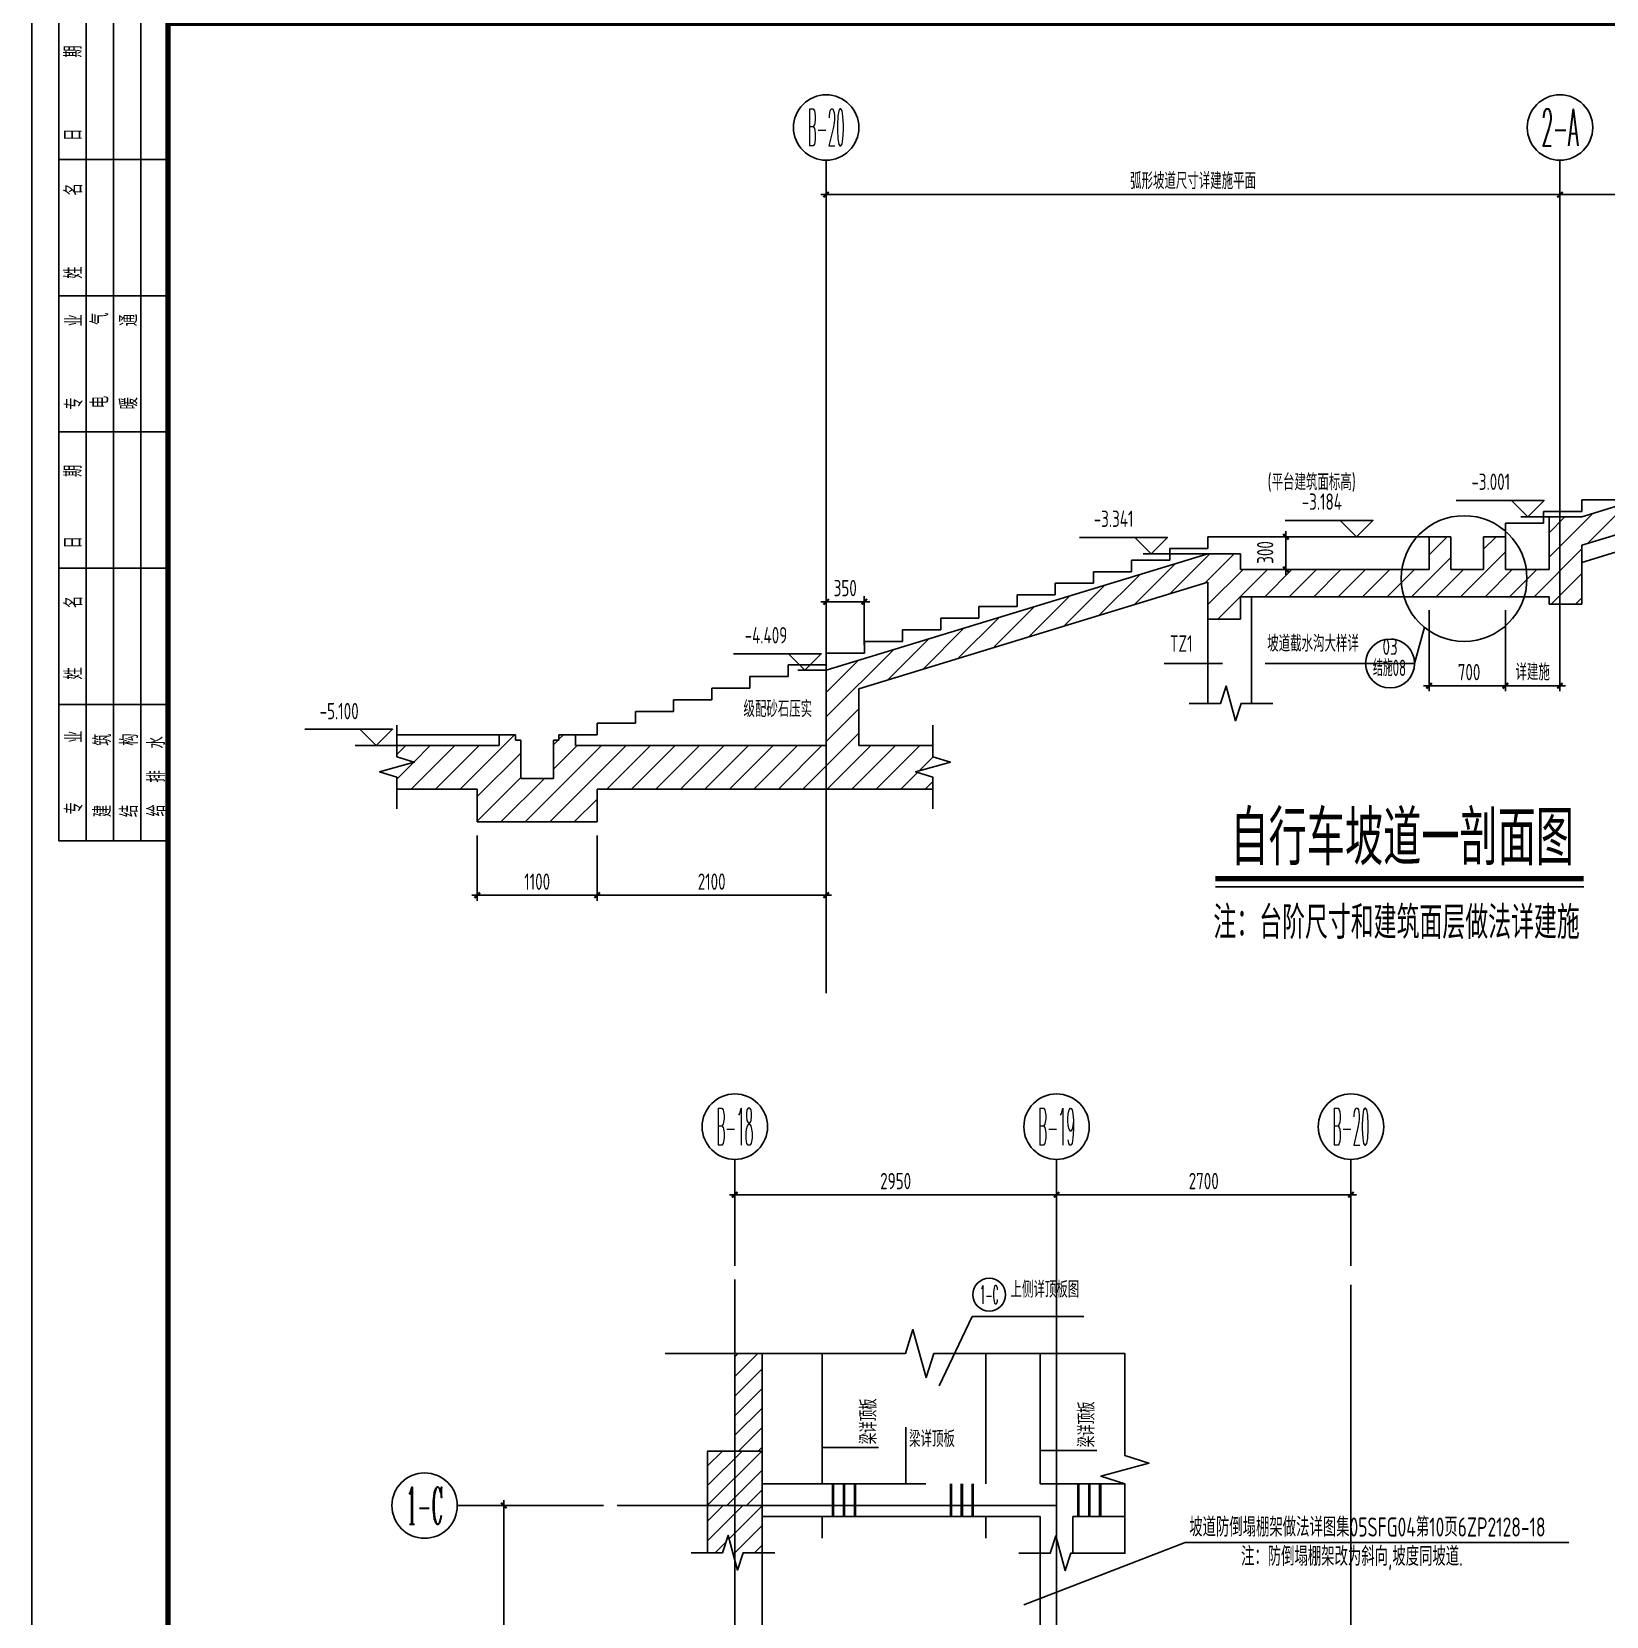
# Model space of a CAD drawing. Header units: millimetres. Extents: x -41781 to 68020, y 189188 to 426788.
# Drawn here: x -16080 to 12799, y 337163 to 366231 of the extents above; entities that cross this region are included whole.
import ezdxf
from ezdxf.enums import TextEntityAlignment as Align

# ---------------------------------------------------------------- set-up
doc = ezdxf.new("R2010")
doc.units = ezdxf.units.MM
doc.header["$LTSCALE"] = 1000
doc.header["$PDMODE"] = 35
doc.header["$PDSIZE"] = 200
doc.linetypes.add('3', pattern=[5, 3, -2])
for name, color, linetype in [('AXIS', 3, 'Continuous'), ('B-TEXT', 3, 'Continuous'), ('COLU', 7, 'Continuous'), ('HATCH', 7, 'Continuous'), ('h斜线-柱', 7, 'Continuous'), ('L-AXIS', 3, 'Continuous'), ('L-dote', 253, 'Continuous'), ('L-箍筋', 1, 'Continuous'), ('Q-门框', 6, 'Continuous'), ('TEXT', 7, 'Continuous'), ('WALL', 3, 'Continuous'), ('图框', 4, 'Continuous'), ('承台编号', 60, 'Continuous'), ('梁', 4, 'Continuous'), ('梁虚线', 4, '3'), ('水平标注', 2, 'Continuous')]:
    doc.layers.add(name, color=color, linetype=linetype)
doc.styles.add('3$0$HZFS', font='txt.shx', dxfattribs={"width": 0.7, "bigfont": 'hzfs.shx'})
doc.styles.add('_TCH_AXIS', font='COMPLEX', dxfattribs={"bigfont": 'GBCBIG'})
doc.styles.add('COMPLEX', font='tssdeng.shx', dxfattribs={"width": 0.7, "bigfont": 'tssdchn.shx'})
doc.styles.add('DX', font='txt.shx', dxfattribs={"width": 0.75, "bigfont": 'hztxt.shx'})
doc.styles.add('TSSD_Dimension', font='Tssdeng.shx', dxfattribs={"width": 0.7, "bigfont": 'hztxt.shx'})
doc.styles.add('TSSD_Label', font='Tssdeng.shx', dxfattribs={"width": 0.7, "bigfont": 'hztxt.shx'})
doc.styles.add('TSSD_REIN', font='Tssdeng.shx', dxfattribs={"width": 0.7, "bigfont": 'hztxt.shx'})
doc.dimstyles.new('TSSD_50_100', dxfattribs={"dimtxt": 300, "dimasz": 100, "dimexe": 100, "dimexo": 250, "dimgap": 100, "dimtad": 1, "dimdec": 0, "dimlfac": 0.5, "dimzin": 0, "dimdsep": 46, "dimtxsty": 'TSSD_Dimension', "dimblk": 'ARCHTICK', "dimcen": 0, "dimdle": 100, "dimclrt": 7, "dimadec": 0, "dimazin": 0, "dimtfac": 1, "dimtdec": 0, "dimtix": 1, "dimtmove": 2, "dimatfit": 3, "dimfxl": 1, "dimtolj": 1, "dimtzin": 0, "dimarcsym": 0})
pattern_1 = [(45, (-6647.67, -327159.5), (-179.60512, 179.60512), [])]

# ---------------------------------------------------------------- blocks, each defined once
blk = doc.blocks.new('A$C35F87531')
at = {"layer": '图框'}
for p, q in [((500, 58400), (500, 43400)), ((1000, 58400), (1000, 43400)), ((1500, 58400), (1500, 43400)), ((2000, 58400), (2000, 43400)), ((2500, 55900), (500, 55900)), ((2500, 53400), (500, 53400)), ((2500, 50900), (500, 50900)), ((2500, 48400), (500, 48400)), ((2500, 45900), (500, 45900)), ((2500, 43400), (500, 43400))]:
    blk.add_line(p, q, dxfattribs=at)
blk.add_lwpolyline([(0, 0), (0, 59400), (84100, 59400), (84100, 0)], close=True, dxfattribs=at)
at = {"layer": '图框', "const_width": 100}
blk.add_lwpolyline([(2500, 1000), (83100, 1000), (83100, 58400), (2500, 58400)], close=True, dxfattribs=at)
at = {"layer": '图框', "style": 'DX', "width": 0.7}
for s, p in [('日      期', (747, 57116, 2200)), ('姓      名 ', (752, 54687)), ('专      业', (762, 52186)), ('电      气', (1232, 52213, 2200)), ('暖      通', (1766, 52190, 2200)), ('日     期', (747, 49531, 2200)), ('姓     名', (752, 47126)), ('专     业', (762, 44655)), ('建     筑', (1283, 44602, 2200)), ('结     构', (1774, 44602, 2200)), ('给  排  水', (2271, 44582, 2200))]:
    blk.add_text(s, height=320, rotation=90, dxfattribs=at).set_placement(p, align=Align.MIDDLE)
blk = doc.blocks.new('_ArchTick')
at = {"color": 0, "linetype": 'ByBlock', "const_width": 0.4}
blk.add_lwpolyline([(-0.5, -0.5), (0.5, 0.5)], dxfattribs=at)
blk = doc.blocks.new('*D105')
at = {"layer": 'AXIS', "color": 0, "linetype": 'ByBlock', "lineweight": -2}
for p, q in [((2616, 344897), (8216, 344897)), ((2716, 343594), (2716, 344997)), ((8116, 343594), (8116, 344997))]:
    blk.add_line(p, q, dxfattribs=at)
at = {"layer": 'Defpoints', "color": 0, "linetype": 'ByBlock'}
for p in [(8116, 344897), (2716, 343344), (8116, 343344)]:
    blk.add_point(p, dxfattribs=at)
at = {"layer": 'AXIS', "color": 0, "linetype": 'ByBlock', "lineweight": -2, "xscale": 100, "yscale": 100, "zscale": 100, "rotation": 180}
blk.add_blockref('_ArchTick', (2716, 344897), dxfattribs=at)
at = {"layer": 'AXIS', "color": 0, "linetype": 'ByBlock', "lineweight": -2, "xscale": 100, "yscale": 100, "zscale": 100}
blk.add_blockref('_ArchTick', (8116, 344897), dxfattribs=at)
at = {"layer": 'AXIS', "color": 7, "linetype": 'ByBlock', "insert": (5416, 345147), "char_height": 300, "attachment_point": 5, "style": 'TSSD_Dimension'}
blk.add_mtext('\\A1;2700', dxfattribs=at)
blk = doc.blocks.new('*D106')
at = {"layer": 'AXIS', "color": 0, "linetype": 'ByBlock', "lineweight": -2}
for p, q in [((-3284, 344897), (2816, 344897)), ((-3184, 343594), (-3184, 344997)), ((2716, 343594), (2716, 344997))]:
    blk.add_line(p, q, dxfattribs=at)
at = {"layer": 'Defpoints', "color": 0, "linetype": 'ByBlock'}
for p in [(2716, 344897), (-3184, 343344), (2716, 343344)]:
    blk.add_point(p, dxfattribs=at)
at = {"layer": 'AXIS', "color": 0, "linetype": 'ByBlock', "lineweight": -2, "xscale": 100, "yscale": 100, "zscale": 100, "rotation": 180}
blk.add_blockref('_ArchTick', (-3184, 344897), dxfattribs=at)
at = {"layer": 'AXIS', "color": 0, "linetype": 'ByBlock', "lineweight": -2, "xscale": 100, "yscale": 100, "zscale": 100}
blk.add_blockref('_ArchTick', (2716, 344897), dxfattribs=at)
at = {"layer": 'AXIS', "color": 7, "linetype": 'ByBlock', "insert": (-234, 345147), "char_height": 300, "attachment_point": 5, "style": 'TSSD_Dimension'}
blk.add_mtext('\\A1;2950', dxfattribs=at)
blk = doc.blocks.new('*D109')
at = {"layer": 'AXIS', "color": 0, "linetype": 'ByBlock', "lineweight": -2}
for p, q in [((-7421, 339295), (-7421, 333095)), ((-5593, 339195), (-7521, 339195)), ((-5593, 333195), (-7521, 333195))]:
    blk.add_line(p, q, dxfattribs=at)
at = {"layer": 'Defpoints', "color": 0, "linetype": 'ByBlock'}
for p in [(-5343, 339195), (-7421, 333195), (-5343, 333195)]:
    blk.add_point(p, dxfattribs=at)
at = {"layer": 'AXIS', "color": 0, "linetype": 'ByBlock', "lineweight": -2, "xscale": 100, "yscale": 100, "zscale": 100}
for p, rotation in [((-7421, 339195), 90), ((-7421, 333195), 270)]:
    blk.add_blockref('_ArchTick', p, dxfattribs=dict(at, rotation=rotation))
at = {"layer": 'AXIS', "color": 7, "linetype": 'ByBlock', "insert": (-7671, 336195), "char_height": 300, "attachment_point": 5, "rotation": 90, "style": 'TSSD_Dimension'}
blk.add_mtext('\\A1;3000', dxfattribs=at)
blk = doc.blocks.new('_AXISO')
blk.add_circle((0, 0), 0.5)
at = {"layer": 'B-TEXT', "style": 'COMPLEX', "width": 1.450893}
blk.add_attdef('A', text='', height=0.56, dxfattribs=at).set_placement((0.249375, -0.28), (0.749375, -0.28), align=Align.FIT)
blk = doc.blocks.new('*D129')
at = {"layer": 'AXIS', "color": 0, "linetype": 'ByBlock', "lineweight": -2}
for p, q in [((11849, 363242), (19449, 363242)), ((11949, 362763), (11949, 363342)), ((19349, 362763), (19349, 363342))]:
    blk.add_line(p, q, dxfattribs=at)
at = {"layer": 'Defpoints', "color": 0, "linetype": 'ByBlock'}
for p in [(19349, 363242), (11949, 362513), (19349, 362513)]:
    blk.add_point(p, dxfattribs=at)
at = {"layer": 'AXIS', "color": 0, "linetype": 'ByBlock', "lineweight": -2, "xscale": 100, "yscale": 100, "zscale": 100, "rotation": 180}
blk.add_blockref('_ArchTick', (11949, 363242), dxfattribs=at)
at = {"layer": 'AXIS', "color": 0, "linetype": 'ByBlock', "lineweight": -2, "xscale": 100, "yscale": 100, "zscale": 100}
blk.add_blockref('_ArchTick', (19349, 363242), dxfattribs=at)
at = {"layer": 'AXIS', "color": 7, "linetype": 'ByBlock', "insert": (15649, 363492), "char_height": 300, "attachment_point": 5, "style": 'TSSD_Dimension'}
blk.add_mtext('\\A1;3700', dxfattribs=at)
blk = doc.blocks.new('*D131')
at = {"layer": 'AXIS', "color": 0, "linetype": 'ByBlock', "lineweight": -2}
for p, q in [((-7909, 351484), (-7909, 350290)), ((-5709, 351484), (-5709, 350290)), ((-8009, 350390), (-5609, 350390))]:
    blk.add_line(p, q, dxfattribs=at)
at = {"layer": 'Defpoints', "color": 0, "linetype": 'ByBlock'}
for p in [(-7909, 351734), (-5709, 351734), (-5709, 350390)]:
    blk.add_point(p, dxfattribs=at)
at = {"layer": 'AXIS', "color": 0, "linetype": 'ByBlock', "lineweight": -2, "xscale": 100, "yscale": 100, "zscale": 100, "rotation": 180}
blk.add_blockref('_ArchTick', (-7909, 350390), dxfattribs=at)
at = {"layer": 'AXIS', "color": 0, "linetype": 'ByBlock', "lineweight": -2, "xscale": 100, "yscale": 100, "zscale": 100}
blk.add_blockref('_ArchTick', (-5709, 350390), dxfattribs=at)
at = {"layer": 'AXIS', "color": 7, "linetype": 'ByBlock', "insert": (-6809, 350640), "char_height": 300, "attachment_point": 5, "style": 'TSSD_Dimension'}
blk.add_mtext('\\A1;1100', dxfattribs=at)
blk = doc.blocks.new('*D132')
at = {"layer": 'AXIS', "color": 0, "linetype": 'ByBlock', "lineweight": -2}
for p, q in [((-5709, 351484), (-5709, 350290)), ((-1509, 351484), (-1509, 350290)), ((-5809, 350390), (-1409, 350390))]:
    blk.add_line(p, q, dxfattribs=at)
at = {"layer": 'Defpoints', "color": 0, "linetype": 'ByBlock'}
for p in [(-5709, 351734), (-1509, 351734), (-1509, 350390)]:
    blk.add_point(p, dxfattribs=at)
at = {"layer": 'AXIS', "color": 0, "linetype": 'ByBlock', "lineweight": -2, "xscale": 100, "yscale": 100, "zscale": 100, "rotation": 180}
blk.add_blockref('_ArchTick', (-5709, 350390), dxfattribs=at)
at = {"layer": 'AXIS', "color": 0, "linetype": 'ByBlock', "lineweight": -2, "xscale": 100, "yscale": 100, "zscale": 100}
blk.add_blockref('_ArchTick', (-1509, 350390), dxfattribs=at)
at = {"layer": 'AXIS', "color": 7, "linetype": 'ByBlock', "insert": (-3609, 350640), "char_height": 300, "attachment_point": 5, "style": 'TSSD_Dimension'}
blk.add_mtext('\\A1;2100', dxfattribs=at)
blk = doc.blocks.new('*D133')
at = {"layer": 'AXIS', "color": 0, "linetype": 'ByBlock', "lineweight": -2}
for p, q in [((-1609, 363242), (12049, 363242)), ((-1509, 362763), (-1509, 363342)), ((11949, 362763), (11949, 363342))]:
    blk.add_line(p, q, dxfattribs=at)
at = {"layer": 'Defpoints', "color": 0, "linetype": 'ByBlock'}
for p in [(11949, 363242), (-1509, 362513), (11949, 362513)]:
    blk.add_point(p, dxfattribs=at)
at = {"layer": 'AXIS', "color": 0, "linetype": 'ByBlock', "lineweight": -2, "xscale": 100, "yscale": 100, "zscale": 100, "rotation": 180}
blk.add_blockref('_ArchTick', (-1509, 363242), dxfattribs=at)
at = {"layer": 'AXIS', "color": 0, "linetype": 'ByBlock', "lineweight": -2, "xscale": 100, "yscale": 100, "zscale": 100}
blk.add_blockref('_ArchTick', (11949, 363242), dxfattribs=at)
at = {"layer": 'AXIS', "color": 7, "linetype": 'ByBlock', "insert": (5220, 363492), "char_height": 300, "attachment_point": 5, "style": 'TSSD_Dimension'}
blk.add_mtext('\\A1;弧形坡道尺寸详建施平面', dxfattribs=at)
blk = doc.blocks.new('*D134')
at = {"layer": 'AXIS', "color": 0, "linetype": 'ByBlock', "lineweight": -2}
for p, q in [((7051, 356967), (6823, 356967)), ((6923, 356267), (6923, 357067)), ((7051, 356367), (6823, 356367))]:
    blk.add_line(p, q, dxfattribs=at)
at = {"layer": 'Defpoints', "color": 0, "linetype": 'ByBlock'}
for p in [(6923, 356967), (7301, 356967), (7301, 356367)]:
    blk.add_point(p, dxfattribs=at)
at = {"layer": 'AXIS', "color": 0, "linetype": 'ByBlock', "lineweight": -2, "xscale": 100, "yscale": 100, "zscale": 100}
for p, rotation in [((6923, 356967), 90), ((6923, 356367), 270)]:
    blk.add_blockref('_ArchTick', p, dxfattribs=dict(at, rotation=rotation))
at = {"layer": 'AXIS', "color": 7, "linetype": 'ByBlock', "insert": (6543, 356678), "char_height": 300, "attachment_point": 5, "rotation": 90, "style": 'TSSD_Dimension'}
blk.add_mtext('\\A1;300', dxfattribs=at)
blk = doc.blocks.new('*D135')
at = {"layer": 'AXIS', "color": 0, "linetype": 'ByBlock', "lineweight": -2}
for p, q in [((9549, 355617), (9549, 354133)), ((10949, 355617), (10949, 354133)), ((9449, 354233), (11049, 354233))]:
    blk.add_line(p, q, dxfattribs=at)
at = {"layer": 'Defpoints', "color": 0, "linetype": 'ByBlock'}
for p in [(9549, 355867), (10949, 355867), (10949, 354233)]:
    blk.add_point(p, dxfattribs=at)
at = {"layer": 'AXIS', "color": 0, "linetype": 'ByBlock', "lineweight": -2, "xscale": 100, "yscale": 100, "zscale": 100, "rotation": 180}
blk.add_blockref('_ArchTick', (9549, 354233), dxfattribs=at)
at = {"layer": 'AXIS', "color": 0, "linetype": 'ByBlock', "lineweight": -2, "xscale": 100, "yscale": 100, "zscale": 100}
blk.add_blockref('_ArchTick', (10949, 354233), dxfattribs=at)
at = {"layer": 'AXIS', "color": 7, "linetype": 'ByBlock', "insert": (10282, 354483), "char_height": 300, "attachment_point": 5, "style": 'TSSD_Dimension'}
blk.add_mtext('\\A1;700', dxfattribs=at)
blk = doc.blocks.new('*D136')
at = {"layer": 'AXIS', "color": 0, "linetype": 'ByBlock', "lineweight": -2}
for p, q in [((10949, 355617), (10949, 354133)), ((11949, 355717), (11949, 354133)), ((10849, 354233), (12049, 354233))]:
    blk.add_line(p, q, dxfattribs=at)
at = {"layer": 'Defpoints', "color": 0, "linetype": 'ByBlock'}
for p in [(10949, 355867), (11949, 355967), (11949, 354233)]:
    blk.add_point(p, dxfattribs=at)
at = {"layer": 'AXIS', "color": 0, "linetype": 'ByBlock', "lineweight": -2, "xscale": 100, "yscale": 100, "zscale": 100, "rotation": 180}
blk.add_blockref('_ArchTick', (10949, 354233), dxfattribs=at)
at = {"layer": 'AXIS', "color": 0, "linetype": 'ByBlock', "lineweight": -2, "xscale": 100, "yscale": 100, "zscale": 100}
blk.add_blockref('_ArchTick', (11949, 354233), dxfattribs=at)
at = {"layer": 'AXIS', "color": 7, "linetype": 'ByBlock', "insert": (11449, 354483), "char_height": 300, "attachment_point": 5, "style": 'TSSD_Dimension'}
blk.add_mtext('\\A1;详建施', dxfattribs=at)
blk = doc.blocks.new('*D137')
at = {"layer": 'AXIS', "color": 0, "linetype": 'ByBlock', "lineweight": -2}
for p, q in [((-1509, 354980), (-1509, 355874)), ((-809, 354980), (-809, 355874)), ((-709, 355774), (-1609, 355774))]:
    blk.add_line(p, q, dxfattribs=at)
at = {"layer": 'Defpoints', "color": 0, "linetype": 'ByBlock'}
for p in [(-1509, 355774), (-1509, 354730), (-809, 354730)]:
    blk.add_point(p, dxfattribs=at)
at = {"layer": 'AXIS', "color": 0, "linetype": 'ByBlock', "lineweight": -2, "xscale": 100, "yscale": 100, "zscale": 100, "rotation": 180}
blk.add_blockref('_ArchTick', (-1509, 355774), dxfattribs=at)
at = {"layer": 'AXIS', "color": 0, "linetype": 'ByBlock', "lineweight": -2, "xscale": 100, "yscale": 100, "zscale": 100}
blk.add_blockref('_ArchTick', (-809, 355774), dxfattribs=at)
at = {"layer": 'AXIS', "color": 7, "linetype": 'ByBlock', "insert": (-1159, 356024), "char_height": 300, "attachment_point": 5, "style": 'TSSD_Dimension'}
blk.add_mtext('\\A1;350', dxfattribs=at)

msp = doc.modelspace()

# ---------------------------------------------------------------- hatches: boundary and pattern name
at = {"layer": 'HATCH'}
h = msp.add_hatch(dxfattribs=at)
h.set_pattern_fill('ANSI31', color=256, scale=100, style=0)
h.paths.add_polyline_path([(19149.3, 353699.6), (19285.8, 353699.6), (19387.2, 354018.1), (19560.9, 353381.1), (19662.3, 353699.6), (19749.3, 353699.6), (19749.3, 358968.3), (25149.3, 358968.3), (25149.3, 358534.3), (25749.3, 358534.3), (25749.3, 360234.3), (27126.2, 360234.3), (27126.2, 360565.9), (26807.7, 360667.2), (27053.4, 360734.3), (25149.3, 360734.3), (25149.3, 359468.3), (19349.3, 359468.3), (12349.3, 357331.9), (11749.3, 357331.9), (11749.3, 356366.6), (10949.3, 356366.6), (10949.3, 356966.6), (10549.3, 356966.6), (10549.3, 356366.6), (9949.3, 356366.6), (9949.3, 356966.6), (9549.3, 356966.6), (9549.3, 356366.6), (6091.2, 356366.6), (6091.2, 356653), (5491.2, 356653), (-1508.8, 354516.6), (-1508.8, 353134.3), (-6108.8, 353134.3), (-6108.8, 353334.8), (-6408.8, 353334.8), (-6408.8, 353234.3), (-6508.8, 353234.3), (-6508.8, 352534.3), (-7108.8, 352534.3), (-7108.8, 353234.3), (-7208.8, 353234.3), (-7208.8, 353334.3), (-7508.8, 353334.3), (-7508.8, 353134.3), (-9382, 353134.3), (-9382, 352931.3), (-9063.4, 352830), (-9700.5, 352656.2), (-9382, 352554.9), (-9382, 352334.3), (-7908.8, 352334.3), (-7908.8, 351734.3), (-5708.8, 351734.3), (-5708.8, 352334.3), (450.1, 352334.3), (450.1, 352554.9), (131.6, 352656.2), (768.6, 352830), (450.1, 352931.3), (450.1, 353134.3), (-908.8, 353134.3), (-909.4, 354175.9), (5491.2, 356130.2), (5491.2, 355453), (6091.2, 355453), (6091.2, 355866.6), (11749.3, 355866.6), (11749.3, 355731.9), (12349.3, 355731.9), (12349.3, 356809.1), (19149.3, 358884.4)])
at = {"layer": 'h斜线-柱'}
h = msp.add_hatch(dxfattribs=at)
h.set_pattern_fill('ANSI31', color=256, scale=80, style=0)
h.set_pattern_definition(pattern_1)
h.paths.add_polyline_path([(-2683.5, 341983.3), (-3183.5, 341983.3), (-3183.5, 340194.7), (-2683.5, 340194.7)])
h = msp.add_hatch(dxfattribs=at)
h.set_pattern_fill('ANSI31', color=256, scale=80, style=0)
h.set_pattern_definition([(45, (-1540631.13, -1632389.58), (-179.605122, 179.605122), [])])
h.paths.add_polyline_path([(-3683.5, 339194.7), (-2683.5, 339194.7), (-2683.5, 340194.7), (-3683.5, 340194.7)])
h = msp.add_hatch(dxfattribs=at)
h.set_pattern_fill('ANSI31', color=256, scale=80, style=0)
h.set_pattern_definition(pattern_1)
h.paths.add_polyline_path([(-2683.5, 339194.7), (-3183.5, 339194.7), (-3183.5, 338194.2), (-3133.6, 338011.1), (-3032.2, 338329.6), (-2683.5, 338329.6)])
h.paths.add_polyline_path([(-3183.5, 339194.7), (-3683.5, 339194.7), (-3683.5, 338329.6), (-3408.7, 338329.6), (-3307.3, 338648.2), (-3183.5, 338194.2)])

# ---------------------------------------------------------------- linework, layer by layer
at = {"layer": 'COLU'}
msp.add_lwpolyline([(-3683.5, 339194.7), (-2683.5, 339194.7), (-2683.5, 340194.7), (-3683.5, 340194.7)], close=True, dxfattribs=at)
at = {"layer": 'HATCH'}
for p, q in [((12349.3, 357331.9), (19349.3, 359468.3)), ((12349.3, 356809.1), (19149.3, 358884.4)), ((12349.3, 356495.5), (19149.3, 358570.8)), ((12349.3, 357645.5), (12349.3, 357431.9)), ((12349.3, 357645.5), (13049.3, 357645.5)), ((11649.3, 357431.9), (11649.3, 357218.3)), ((11649.3, 357431.9), (12349.3, 357431.9)), ((11749.3, 357331.9), (12349.3, 357331.9)), ((11749.3, 357331.9), (11749.3, 356366.6)), ((5491.2, 356966.6), (5491.2, 356753)), ((5491.2, 356966.6), (5491.2, 356753)), ((5491.2, 356966.6), (9949.3, 356966.6)), ((9549.3, 356966.6), (9549.3, 356366.6)), ((9949.3, 356966.6), (9949.3, 356366.6)), ((10549.3, 356966.6), (10549.3, 356366.6)), ((10549.3, 356966.6), (10949.3, 356966.6)), ((10949.3, 357218.3), (10949.3, 356966.6)), ((10949.3, 357218.3), (11649.3, 357218.3)), ((10949.3, 356966.6), (10949.3, 356366.6)), ((4791.2, 356753), (5491.2, 356753)), ((4791.2, 356753), (4791.2, 356539.3)), ((12349.3, 355731.9), (12349.3, 356809.1)), ((-1508.8, 354516.6), (5491.2, 356653)), ((4091.2, 356539.3), (4091.2, 356325.7)), ((4091.2, 356539.3), (4791.2, 356539.3)), ((5491.2, 356653), (6091.2, 356653)), ((6091.2, 356653), (6091.2, 356366.6)), ((-909.4, 354175.9), (5491.2, 356130.2)), ((2691.2, 356112.1), (3391.2, 356112.1)), ((2691.2, 356112.1), (2691.2, 355898.4)), ((3391.2, 356325.7), (3391.2, 356112.1)), ((3391.2, 356325.7), (4091.2, 356325.7)), ((5491.2, 356130.2), (5491.2, 355453)), ((6091.2, 356366.6), (9549.3, 356366.6)), ((9949.3, 356366.6), (10549.3, 356366.6)), ((10949.3, 356366.6), (11749.3, 356366.6)), ((1991.2, 355898.4), (2691.2, 355898.4)), ((1991.2, 355898.4), (1991.2, 355684.8)), ((6091.2, 355866.6), (11749.3, 355866.6)), ((6091.2, 355866.6), (6091.2, 355453)), ((6291.2, 355866.6), (6291.2, 353909.6)), ((11749.3, 355866.6), (11749.3, 355731.9)), ((1291.2, 355684.8), (1991.2, 355684.8)), ((1291.2, 355684.8), (1291.2, 355471.2)), ((11749.3, 355731.9), (12349.3, 355731.9)), ((-108.8, 355257.5), (-108.8, 355043.9)), ((-108.8, 355257.5), (591.2, 355257.5)), ((591.2, 355471.2), (591.2, 355257.5)), ((591.2, 355471.2), (1291.2, 355471.2)), ((5491.2, 355453), (6091.2, 355453)), ((5491.2, 355453), (5491.2, 353909.6)), ((-808.8, 355043.9), (-108.8, 355043.9)), ((-808.8, 355043.9), (-808.8, 354830.3)), ((-1508.8, 354830.3), (-808.8, 354830.3)), ((-2908.8, 354403), (-2908.8, 354189.3)), ((-2908.8, 354403), (-2208.8, 354403)), ((-2208.8, 354616.6), (-2208.8, 354403)), ((-2208.8, 354616.6), (-1508.8, 354616.6)), ((-1508.8, 353134.3), (-1508.8, 354516.6)), ((-3608.8, 354189.3), (-3608.8, 353975.7)), ((-3608.8, 354189.3), (-2908.8, 354189.3)), ((-908.8, 353134.3), (-909.4, 354175.9)), ((-5008.8, 353762.1), (-5008.8, 353548.4)), ((-5008.8, 353762.1), (-4308.8, 353762.1)), ((-4308.8, 353975.7), (-4308.8, 353762.1)), ((-4308.8, 353975.7), (-3608.8, 353975.7)), ((-5708.8, 353548.4), (-5708.8, 353334.8)), ((-5708.8, 353548.4), (-5008.8, 353548.4)), ((-7208.8, 353334.3), (-9382, 353334.3)), ((-7508.8, 353334.3), (-7508.8, 353134.3)), ((-7208.8, 353334.3), (-7208.8, 353234.3)), ((-7108.8, 353234.3), (-7208.8, 353234.3)), ((-7108.8, 353234.3), (-7108.8, 352534.3)), ((-6508.8, 353234.3), (-6508.8, 352534.3)), ((-6508.8, 353234.3), (-6408.8, 353234.3)), ((-6408.8, 353334.8), (-5708.8, 353334.8)), ((-6408.8, 353334.3), (-6408.8, 353234.3)), ((-6108.8, 353334.3), (-6108.8, 353134.3)), ((-7508.8, 353134.3), (-9382, 353134.3)), ((-6108.8, 353134.3), (-1508.8, 353134.3)), ((-908.8, 353134.3), (450.1, 353134.3)), ((-7908.8, 352334.3), (-9382, 352334.3)), ((-7908.8, 352334.3), (-7908.8, 351734.3)), ((-6508.8, 352534.3), (-7108.8, 352534.3)), ((-5708.8, 352334.3), (450.1, 352334.3)), ((-5708.8, 352334.3), (-5708.8, 351734.3)), ((-5708.8, 351734.3), (-7908.8, 351734.3))]:
    msp.add_line(p, q, dxfattribs=at)
for points in [[(5146.7, 353909.6), (5725.8, 353909.6), (5827.2, 354228.1), (6000.9, 353591.1), (6102.3, 353909.6), (6681.4, 353909.6)], [(-9382, 353510.5), (-9382, 352931.3), (-9063.4, 352830), (-9700.5, 352656.2), (-9382, 352554.9), (-9382, 351975.7)], [(450.1, 353510.5), (450.1, 352931.3), (768.6, 352830), (131.6, 352656.2), (450.1, 352554.9), (450.1, 351975.7)], [(2022.1, 338320.6), (2601.2, 338320.6), (2702.6, 338639.1), (2876.3, 338002), (2977.7, 338320.6), (3970.2, 338320.6), (3970.2, 339591.8), (3530.2, 339731.8), (4410.2, 339971.8), (3970.2, 340111.8), (3970.2, 341983.3), (463.6, 341983.3), (323.6, 341543.3), (83.6, 342423.3), (-56.4, 341983.3), (-4463.2, 341983.3)], [(-3987.8, 338329.6), (-3408.7, 338329.6), (-3307.3, 338648.2), (-3133.6, 338011.1), (-3032.2, 338329.6), (-2453.1, 338329.6)]]:
    msp.add_lwpolyline(points, dxfattribs=at)
at = {"layer": 'L-AXIS'}
for p, q in [((-1508.8, 363873.7), (-1508.8, 362012.9)), ((-1508.8, 363873.7), (-1508.8, 362012.9)), ((-1508.8, 363873.7), (-1508.8, 362012.9)), ((11949.3, 363873.7), (11949.3, 362012.9)), ((11949.3, 363873.7), (11949.3, 362012.9)), ((11949.3, 363873.7), (11949.3, 362012.9)), ((-3183.5, 345544.9), (-3183.5, 344963.7)), ((-3183.5, 345544.9), (-3183.5, 344963.7)), ((-3183.5, 345544.9), (-3183.5, 344963.7)), ((2716.5, 345544.9), (2716.5, 344963.7)), ((2716.5, 345544.9), (2716.5, 344963.7)), ((2716.5, 345544.9), (2716.5, 344963.7)), ((8116.5, 345544.9), (8116.5, 344963.7)), ((8116.5, 345544.9), (8116.5, 344963.7)), ((8116.5, 345544.9), (8116.5, 344963.7)), ((-8273.7, 339194.7), (-5926.1, 339194.7))]:
    msp.add_line(p, q, dxfattribs=at)
at = {"layer": 'L-dote', "ltscale": 10}
for p, q in [((-1508.8, 362512.9), (-1508.8, 348593.1)), ((11949.3, 362512.9), (11949.3, 354530)), ((2716.5, 343843.7), (2716.5, 314894.7)), ((-3183.5, 343343.7), (-3183.5, 314894.7)), ((8116.5, 343246.1), (8116.5, 314894.7)), ((-5342.9, 339194.7), (2716.5, 339194.7))]:
    msp.add_line(p, q, dxfattribs=at)
at = {"layer": 'L-箍筋', "const_width": 50}
for points in [[(-1381.8, 339594.7), (-1381.8, 338994.7)], [(-1181.8, 339594.7), (-1181.8, 338994.7)], [(-981.8, 339594.7), (-981.8, 338994.7)], [(779.6, 339594.7), (779.6, 338994.7)], [(979.6, 339594.7), (979.6, 338994.7)], [(1179.6, 339594.7), (1179.6, 338994.7)], [(3116.5, 339594.7), (3116.5, 338994.7)], [(3316.5, 339594.7), (3316.5, 338994.7)], [(3516.5, 339594.7), (3516.5, 338994.7)]]:
    msp.add_lwpolyline(points, dxfattribs=at)
at = {"layer": 'Q-门框'}
msp.add_lwpolyline([(-3683.5, 338329.6), (-3683.5, 339194.7), (-2683.5, 339194.7), (-2683.5, 338329.6)], dxfattribs=at)
at = {"layer": 'TEXT', "color": 2}
for p, q in [((11749.3, 357331.9), (11230.7, 357331.9)), ((5489.9, 356652.6), (4305, 356652.6)), ((9282.5, 354641.9), (9462.2, 355306.9)), ((4691.3, 354641.9), (5762.5, 354641.9)), ((6541.3, 354641.9), (9282.5, 354641.9)), ((-1508.8, 354516.6), (-2027.3, 354516.6)), ((-9382, 353134.3), (-10150, 353134.3)), ((1170.7, 342665.7), (563.3, 341392.4)), ((1170.7, 342665.7), (3215.6, 342665.7))]:
    msp.add_line(p, q, dxfattribs=at)
for points in [[(11059, 357631.9), (11359, 357331.9), (11659, 357631.9), (10047.1, 357631.9)], [(7920, 357266.6), (8220, 356966.6), (8520, 357266.6), (6908.1, 357266.6)], [(4150.4, 356952.6), (4450.4, 356652.6), (4750.4, 356952.6), (3138.5, 356952.6)], [(-2199.1, 354816.6), (-1899.1, 354516.6), (-1599.1, 354816.6), (-3211, 354816.6)], [(-10060, 353434.3), (-9760, 353134.3), (-9460, 353434.3), (-11071.9, 353434.3)]]:
    msp.add_lwpolyline(points, dxfattribs=at)
at = {"layer": 'TEXT', "const_width": 100}
msp.add_lwpolyline([(12384.9, 350694.4), (5630, 350694.4)], dxfattribs=at)
at = {"layer": 'TEXT'}
msp.add_lwpolyline([(12384.9, 350544.4), (5630, 350544.4)], dxfattribs=at)
at = {"layer": 'TEXT', "color": 2}
for centre, radius in [((10191.1, 356199.9), 1152.8), ((8833.8, 354641.9), 448.7)]:
    msp.add_circle(centre, radius, dxfattribs=at)
at = {"layer": 'WALL'}
msp.add_lwpolyline([(-3183.5, 341983.3), (-3183.5, 340194.7), (-2683.5, 340194.7), (-2683.5, 341983.3)], dxfattribs=at)
at = {"layer": '承台编号'}
for q in [(2118, 337372.6), (12112.5, 338518.8)]:
    msp.add_line((5075.5, 338518.8), q, dxfattribs=at)
at = {"layer": '梁'}
for p, q in [((-2683.5, 338994.7), (2416.5, 338994.7)), ((2416.5, 338994.7), (2416.5, 333594.7)), ((3016.5, 338994.7), (3016.5, 338320.6)), ((-2683.5, 338329.6), (-2683.5, 333594.7))]:
    msp.add_line(p, q, dxfattribs=at)
at = {"layer": '梁虚线'}
for p, q in [((-1583.5, 339594.7), (-1583.5, 341983.3)), ((1416.5, 339594.7), (1416.5, 341983.3)), ((2416.5, 339594.7), (2416.5, 341983.3)), ((-2683.5, 339594.7), (1416.5, 339594.7)), ((2416.5, 339594.7), (3960.9, 339594.7)), ((-1583.5, 333594.7), (-1583.5, 338994.7)), ((1416.5, 333594.7), (1416.5, 338994.7)), ((3016.5, 338994.7), (3970.2, 338994.7))]:
    msp.add_line(p, q, dxfattribs=at)
at = {"layer": '水平标注'}
for p, q in [((-48.2, 340632.1), (-48.2, 339594.7)), ((-1583.5, 340260), (-546.1, 340260)), ((2416.5, 340204.6), (3453.9, 340204.6))]:
    msp.add_line(p, q, dxfattribs=at)

# ---------------------------------------------------------------- block references
at = {"layer": 'L-AXIS'}
ref = msp.add_blockref('_AXISO', (-1508.8, 364473.7), dxfattribs=dict(at, xscale=1199.999999999998, yscale=1200, zscale=1200, rotation=359.9996457873818))
ref.add_attrib('A', 'B-20', dxfattribs={"color": 7, "height": 678.82, "rotation": 359.99965, "style": '_TCH_AXIS', "width": 0.256098}).set_placement((-1848.2, 364134.3), (-1169.4, 364134.3), align=Align.FIT)
ref = msp.add_blockref('_AXISO', (11949.3, 364473.7), dxfattribs=dict(at, xscale=1199.999999999998, yscale=1200, zscale=1200, rotation=359.9996457873818))
ref.add_attrib('A', '2-A', dxfattribs={"color": 7, "height": 678.82, "rotation": 359.99965, "style": '_TCH_AXIS', "width": 0.328125}).set_placement((11609.9, 364134.3), (12288.7, 364134.3), align=Align.FIT)
ref = msp.add_blockref('_AXISO', (-3183.5, 346144.9), dxfattribs=dict(at, xscale=1199.999999999998, yscale=1200, zscale=1200, rotation=359.9996457873818))
ref.add_attrib('A', 'B-18', dxfattribs={"color": 7, "height": 678.82, "rotation": 359.99965, "style": '_TCH_AXIS', "width": 0.272727}).set_placement((-3522.9, 345805.5), (-2844.1, 345805.5), align=Align.FIT)
ref = msp.add_blockref('_AXISO', (2716.5, 346144.9), dxfattribs=dict(at, xscale=1199.999999999998, yscale=1200, zscale=1200, rotation=359.9996457873818))
ref.add_attrib('A', 'B-19', dxfattribs={"color": 7, "height": 678.82, "rotation": 359.99965, "style": '_TCH_AXIS', "width": 0.272727}).set_placement((2377.1, 345805.5), (3055.9, 345805.5), align=Align.FIT)
ref = msp.add_blockref('_AXISO', (8116.5, 346144.9), dxfattribs=dict(at, xscale=1199.999999999998, yscale=1200, zscale=1200, rotation=359.9996457873818))
ref.add_attrib('A', 'B-20', dxfattribs={"color": 7, "height": 678.82, "rotation": 359.99965, "style": '_TCH_AXIS', "width": 0.256098}).set_placement((7777.1, 345805.5), (8455.9, 345805.5), align=Align.FIT)
ref = msp.add_blockref('_AXISO', (1481.2, 343063.1), dxfattribs=dict(at, xscale=599.9999999999989, yscale=600, zscale=600, rotation=359.9996457873791))
ref.add_attrib('A', '1-C', dxfattribs={"color": 7, "height": 339.41, "rotation": 359.99965, "style": '_TCH_AXIS', "width": 0.375}).set_placement((1311.5, 342893.4), (1650.9, 342893.4), align=Align.FIT)
ref = msp.add_blockref('_AXISO', (-8873.7, 339194.7), dxfattribs=dict(at, xscale=1199.999999999998, yscale=1200, zscale=1200, rotation=359.9996457873818))
ref.add_attrib('A', '1-C', dxfattribs={"color": 7, "height": 678.82, "rotation": 359.99965, "style": '_TCH_AXIS', "width": 0.375}).set_placement((-9213.1, 338855.3), (-8534.3, 338855.3), align=Align.FIT)
at = {"layer": '图框'}
msp.add_blockref('A$C35F87531', (-16079.8, 307988.1), dxfattribs=at)

# ---------------------------------------------------------------- texts
at = {"layer": 'TEXT', "color": 2, "style": 'TSSD_Label'}
for s, width, p in [('(平台建筑面标高)', 0.7, (8206.1, 357729.4)), ('-3.001', 0.7, (11035.6, 357735.4)), ('-3.184', 0.7, (7951.4, 357370.1)), ('-3.341', 0.7, (4127, 357056.1)), ('-4.409', 0.7, (-2222.5, 354920.1)), ('TZ1', 0.7, (5210.7, 354767.5)), ('坡道截水沟大样详', 0.7, (8260.7, 354767.5)), ('03', 0.7, (8972.8, 354709.6)), ('结施08', 0.6, (9127.7, 354321.3)), ('-5.100', 0.7, (-10082.8, 353527.7)), ('级配砂石压实', 0.7, (-1765.9, 353567.3)), ('上侧详顶板图', 0.7, (3133.2, 342918.9))]:
    msp.add_text(s, height=300, dxfattribs=dict(at, width=width)).set_placement(p, align=Align.BOTTOM_RIGHT)
at = {"layer": 'TEXT', "style": '3$0$HZFS', "text_generation_flag": 6, "width": 0.7}
msp.add_text('自行车坡道一剖面图', height=1000, rotation=180, dxfattribs=at).set_placement((5906.6, 350940.5))
at = {"layer": 'TEXT', "style": 'TSSD_REIN', "width": 0.7}
msp.add_text('注：台阶尺寸和建筑面层做法详建施', height=600, dxfattribs=at).set_placement((5592.6, 349590))
at = {"layer": '承台编号', "style": 'TSSD_REIN', "width": 0.7}
for s, p in [('坡道防倒塌棚架做法详图集05SFG04第10页6ZP2128-18', (5149.9, 338626.1)), ('注：防倒塌棚架改为斜向,坡度同坡道.', (6100.3, 338089))]:
    msp.add_text(s, height=350, dxfattribs=at).set_placement(p)
at = {"layer": '水平标注', "style": 'TSSD_REIN', "width": 0.7}
for p in [(-582.6, 340320), (3417.4, 340264.6)]:
    msp.add_text('梁详顶板', height=300, rotation=90, dxfattribs=at).set_placement(p)
msp.add_text('梁详顶板', height=300, dxfattribs=at).set_placement((11.8, 340267))

# ---------------------------------------------------------------- dimensions: what is measured, and where the dimension line sits
at = {"layer": 'AXIS', "linetype": 'ByBlock'}
for base, p1, p2, text, picture, middle in [((11949.3, 363242), (-1508.8, 362512.9), (11949.3, 362512.9), '弧形坡道尺寸详建施平面', '*D133', (5220.2, 363492)), ((11949.3, 354233.2), (10949.3, 355866.6), (11949.3, 355966.6), '详建施', '*D136', (11449.3, 354483.2))]:
    dim = msp.add_linear_dim(base=base, p1=p1, p2=p2, text=text, dimstyle='TSSD_50_100', dxfattribs=at)
    dim.commit()
    dim.dimension.update_dxf_attribs({"geometry": picture, "text_midpoint": middle})
for base, p1, p2, picture, middle in [((19349.3, 363242), (11949.3, 362512.9), (19349.3, 362512.9), '*D129', (15649.3, 363492)), ((-1508.8, 355774.2), (-808.8, 354730.3), (-1508.8, 354730.3), '*D137', (-1158.8, 356024.2)), ((-5708.8, 350390.2), (-7908.8, 351734.3), (-5708.8, 351734.3), '*D131', (-6808.8, 350640.2)), ((-1508.8, 350390.2), (-5708.8, 351734.3), (-1508.8, 351734.3), '*D132', (-3608.8, 350640.2)), ((2716.5, 344896.7), (-3183.5, 343343.7), (2716.5, 343343.7), '*D106', (-233.5, 345146.7)), ((8116.5, 344896.7), (2716.5, 343343.7), (8116.5, 343343.7), '*D105', (5416.5, 345146.7))]:
    dim = msp.add_linear_dim(base=base, p1=p1, p2=p2, dimstyle='TSSD_50_100', dxfattribs=at)
    dim.commit()
    dim.dimension.update_dxf_attribs({"geometry": picture, "text_midpoint": middle})
dim = msp.add_linear_dim(base=(6923, 356966.6), p1=(7301.1, 356366.6), p2=(7301.1, 356966.6), angle=90, dimstyle='TSSD_50_100', dxfattribs=at)
dim.commit()
dim.dimension.update_dxf_attribs({"geometry": '*D134', "text_midpoint": (6543, 356678.4), "dimtype": 160})
dim = msp.add_linear_dim(base=(10949.3, 354233.2), p1=(9549.3, 355866.6), p2=(10949.3, 355866.6), dimstyle='TSSD_50_100', dxfattribs=at)
dim.commit()
dim.dimension.update_dxf_attribs({"geometry": '*D135', "text_midpoint": (10281.6, 354483.2), "dimtype": 160})
dim = msp.add_linear_dim(base=(-7420.5, 333194.7), p1=(-5342.9, 339194.7), p2=(-5342.9, 333194.7), angle=90, dimstyle='TSSD_50_100', dxfattribs=at)
dim.commit()
dim.dimension.update_dxf_attribs({"geometry": '*D109', "text_midpoint": (-7670.5, 336194.7)})

doc.saveas('drawing.dxf')
